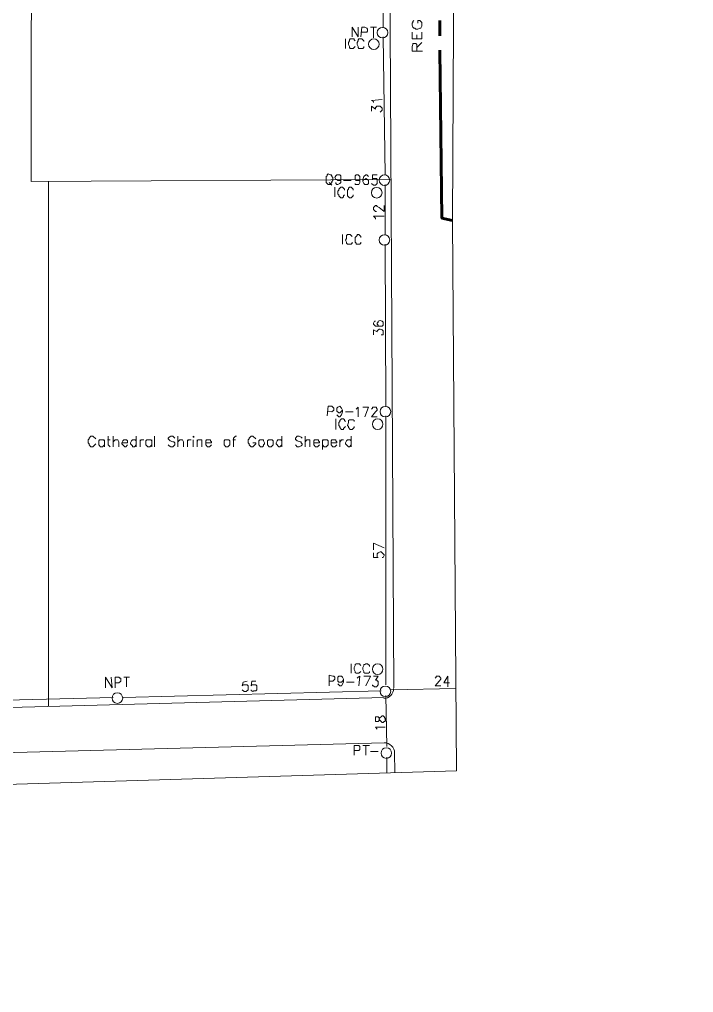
# Model space of a CAD drawing. Header units: millimetres. Extents: x 5.9 to 40.1, y 2 to 30.5.
# Drawn here: x 30.917 to 34.152, y 9.029 to 13.697 of the extents above; entities that cross this region are included whole.
import ezdxf

# ---------------------------------------------------------------- set-up
doc = ezdxf.new("R2010")
doc.units = ezdxf.units.MM
for name, color, linetype in [('PDF_0', 7, 'Continuous'), ('PDF_S31$BOUNDARY-NODE', 3, 'Continuous'), ('PDF_S31$NAME-ROAD', 7, 'Continuous'), ('PDF_S31$POLE', 7, 'Continuous'), ('PDF_S31$STRAND', 7, 'Continuous')]:
    doc.layers.add(name, color=color, linetype=linetype)
for name, color, linetype, true_color in [('PDF_S31$LOTS', 254, 'Continuous', 0xdcdcdc), ('PDF_S31$ROAD', 8, 'Continuous', 0x808080), ('PDF_S31$SDU', 157, 'Continuous', 0x396472)]:
    doc.layers.add(name, color=color, linetype=linetype, true_color=true_color)

msp = doc.modelspace()

# ---------------------------------------------------------------- linework, layer by layer
at = {"layer": 'PDF_0', "lineweight": 9}
msp.add_lwpolyline([(26.1707, 9.0517), (29.0441, 9.0285), (29.0533, 9.9725), (33.014, 10.0928), (32.9955, 12.7302), (33.0001, 13.6648), (33.0001, 14.5856), (33.0001, 15.5064), (33.2546, 16.4965), (34.1523, 16.5058), (34.1523, 17.8615), (33.7636, 17.88), (33.3333, 17.9263), (32.8706, 18.0744), (31.8619, 18.19), (31.8665, 18.2363), (31.3622, 18.2826), (31.1632, 18.2085), (30.2471, 18.2872), (30.3304, 17.7643), (28.4009, 17.4636)], dxfattribs=at)
at = {"layer": 'PDF_S31$BOUNDARY-NODE', "lineweight": 60}
for points in [[(32.9354, 13.6185), (32.9354, 13.6926)], [(32.9955, 12.7321), (32.9446, 12.744), (32.9354, 13.5491)]]:
    msp.add_lwpolyline(points, dxfattribs=at)
at = {"layer": 'PDF_S31$LOTS', "lineweight": 0}
for points in [[(30.9781, 17.5608), (30.9735, 12.9199), (32.6994, 12.9291)], [(31.0568, 10.4028), (31.0568, 12.9199)]]:
    msp.add_lwpolyline(points, dxfattribs=at)
at = {"layer": 'PDF_S31$NAME-ROAD', "lineweight": 9}
for points in [[(32.8289, 13.6787), (32.8289, 13.6926), (32.8382, 13.6926), (32.8475, 13.6833), (32.8475, 13.6648), (32.8428, 13.6556), (32.8382, 13.6556), (32.8289, 13.6509), (32.8197, 13.6509), (32.8151, 13.6556), (32.8104, 13.6556), (32.8058, 13.6602), (32.8012, 13.6694), (32.8012, 13.6787), (32.8058, 13.6833), (32.8058, 13.6879), (32.8104, 13.6926)], [(32.8475, 13.637), (32.8475, 13.6047), (32.8012, 13.6047), (32.8012, 13.637)], [(32.8243, 13.6232), (32.8243, 13.6047)], [(32.8475, 13.5861), (32.8243, 13.563)], [(32.8521, 13.5445), (32.8012, 13.5445), (32.8012, 13.5676), (32.8058, 13.5769), (32.8058, 13.5815), (32.8197, 13.5815), (32.8243, 13.5769), (32.8243, 13.5445)]]:
    msp.add_lwpolyline(points, dxfattribs=at)
at = {"layer": 'PDF_S31$POLE', "lineweight": 0}
for points in [[(31.3298, 10.4907), (31.3298, 10.5416), (31.3622, 10.4907), (31.3576, 10.5416)], [(31.3761, 10.4907), (31.3761, 10.5416), (31.3946, 10.5416), (31.3992, 10.5369), (31.4038, 10.5369), (31.4038, 10.5231), (31.3946, 10.5138), (31.3761, 10.5138)], [(31.4455, 10.5416), (31.4177, 10.5416)], [(31.4316, 10.4953), (31.4316, 10.5416)]]:
    msp.add_lwpolyline(points, dxfattribs=at)
msp.add_circle((31.3871, 10.4413), 0.0255, dxfattribs=at)
at = {"layer": 'PDF_S31$ROAD', "lineweight": 0}
for points in [[(32.8058, 17.4358), (32.7549, 16.7788), (32.7179, 16.1218), (32.6948, 15.4647), (32.6901, 14.8077), (32.7133, 10.4907)], [(32.667, 10.4444), (30.0898, 10.375)], [(32.7179, 10.1807), (32.7185, 10.0838)]]:
    msp.add_lwpolyline(points, dxfattribs=at)
msp.add_lwpolyline([(32.7174, 10.1778, 0.420179), (32.667, 10.2269), (25.6293, 10.0419)], format="xyb", dxfattribs=at)
msp.add_arc((32.6642, 10.4875), 0.0486, 271.4887, 0.3241, dxfattribs=at)
at = {"layer": 'PDF_S31$SDU', "lineweight": 0}
for points in [[(31.2835, 11.6613), (31.2696, 11.6474), (31.2604, 11.6474), (31.2511, 11.6567), (31.2511, 11.6613), (31.2465, 11.6659), (31.2465, 11.6798), (31.2511, 11.6844), (31.2511, 11.6891), (31.2604, 11.6983), (31.2696, 11.6983), (31.2835, 11.6844)], [(31.3252, 11.6567), (31.3159, 11.6474), (31.3067, 11.6474), (31.2974, 11.6567), (31.2974, 11.6752), (31.302, 11.6798), (31.3205, 11.6798), (31.3252, 11.6752)], [(31.3252, 11.6474), (31.3252, 11.6798)], [(31.3529, 11.6798), (31.3391, 11.6798)], [(31.3529, 11.6474), (31.3437, 11.6567), (31.3437, 11.6983)], [(31.3668, 11.6474), (31.3668, 11.6983)], [(31.3668, 11.6706), (31.3761, 11.6798), (31.3899, 11.6798), (31.3946, 11.6706), (31.3946, 11.6474)], [(31.4362, 11.6567), (31.427, 11.6474), (31.4223, 11.6474), (31.4085, 11.6613), (31.4085, 11.6659), (31.4131, 11.6752), (31.4177, 11.6798), (31.4316, 11.6798), (31.4362, 11.6752), (31.4362, 11.6659), (31.4085, 11.6659)], [(31.4779, 11.6567), (31.4686, 11.6474), (31.4594, 11.6474), (31.4594, 11.6521), (31.4501, 11.6613), (31.4501, 11.6659), (31.4547, 11.6752), (31.4594, 11.6798), (31.4732, 11.6798), (31.4779, 11.6752)], [(31.4779, 11.6474), (31.4779, 11.6983)], [(31.4964, 11.6474), (31.4964, 11.6798)], [(31.4964, 11.6659), (31.4964, 11.6752), (31.501, 11.6798), (31.5149, 11.6798)], [(31.5519, 11.6567), (31.5426, 11.6474), (31.5334, 11.6474), (31.5241, 11.6567), (31.5241, 11.6752), (31.5288, 11.6798), (31.5473, 11.6798), (31.5519, 11.6752)], [(31.5519, 11.6474), (31.5519, 11.6798)], [(31.5658, 11.6474), (31.5658, 11.6983)], [(31.6306, 11.6567), (31.6352, 11.6521), (31.6444, 11.6474), (31.6537, 11.6474), (31.6629, 11.6567), (31.6629, 11.6659), (31.6583, 11.6706), (31.6537, 11.6706), (31.6398, 11.6752), (31.6306, 11.6844), (31.6306, 11.6891), (31.6352, 11.6937), (31.6444, 11.6983), (31.6537, 11.6983), (31.6629, 11.6891)], [(31.6768, 11.6474), (31.6768, 11.6983)], [(31.6768, 11.6706), (31.6861, 11.6798), (31.7, 11.6798), (31.7046, 11.6706), (31.7046, 11.6474)], [(31.7231, 11.6474), (31.7231, 11.6798)], [(31.7231, 11.6659), (31.7231, 11.6752), (31.7277, 11.6798), (31.7416, 11.6798)], [(31.7509, 11.6474), (31.7509, 11.6798)], [(31.7694, 11.6474), (31.7694, 11.6798)], [(31.7694, 11.6706), (31.774, 11.6798), (31.7925, 11.6798), (31.7925, 11.6474)], [(31.8388, 11.6567), (31.8295, 11.6474), (31.8203, 11.6474), (31.811, 11.6567), (31.811, 11.6659), (31.811, 11.6752), (31.8156, 11.6798), (31.8341, 11.6798), (31.8341, 11.6752), (31.8388, 11.6706), (31.8388, 11.6659), (31.811, 11.6659)], [(31.9544, 11.6798), (31.9406, 11.6798)], [(31.9452, 11.6474), (31.9452, 11.6891), (31.9544, 11.6983), (31.9591, 11.6983)], [(32.0377, 11.6659), (32.0516, 11.6659), (32.0516, 11.6613), (32.0377, 11.6474), (32.0285, 11.6474), (32.0192, 11.6567), (32.0192, 11.6613), (32.0146, 11.6659), (32.0146, 11.6798), (32.0192, 11.6844), (32.0192, 11.6891), (32.0285, 11.6983), (32.0377, 11.6983), (32.0516, 11.6844)], [(32.1765, 11.6567), (32.1673, 11.6474), (32.1627, 11.6474), (32.1488, 11.6613), (32.1488, 11.6659), (32.1534, 11.6752), (32.158, 11.6798), (32.1719, 11.6798), (32.1765, 11.6752)], [(32.1765, 11.6474), (32.1765, 11.6983)], [(32.2413, 11.6567), (32.2506, 11.6474), (32.2598, 11.6474), (32.2691, 11.6521), (32.2737, 11.6567), (32.2737, 11.6613), (32.2691, 11.6659), (32.2691, 11.6706), (32.2645, 11.6706), (32.2506, 11.6752), (32.2459, 11.6798), (32.2413, 11.6798), (32.2413, 11.6891), (32.2506, 11.6983), (32.2598, 11.6983), (32.2691, 11.6937), (32.2737, 11.6891)], [(32.2876, 11.6474), (32.2876, 11.6983)], [(32.2876, 11.6706), (32.2968, 11.6798), (32.3107, 11.6798), (32.3107, 11.6474)], [(32.357, 11.6567), (32.3477, 11.6474), (32.3385, 11.6474), (32.3292, 11.6567), (32.3292, 11.6659), (32.3292, 11.6752), (32.3339, 11.6798), (32.3524, 11.6798), (32.3524, 11.6752), (32.357, 11.6706), (32.357, 11.6659), (32.3292, 11.6659)], [(32.3709, 11.6336), (32.3709, 11.6798)], [(32.3709, 11.6752), (32.3755, 11.6798), (32.394, 11.6798), (32.3986, 11.6752), (32.3986, 11.6567), (32.3894, 11.6474), (32.3801, 11.6474), (32.3709, 11.6567)], [(32.4403, 11.6567), (32.431, 11.6474), (32.4218, 11.6474), (32.4125, 11.6567), (32.4125, 11.6659), (32.4125, 11.6752), (32.4171, 11.6798), (32.4357, 11.6798), (32.4357, 11.6752), (32.4403, 11.6706), (32.4403, 11.6659), (32.4125, 11.6659)], [(32.4542, 11.6474), (32.4542, 11.6798)], [(32.4542, 11.6659), (32.4588, 11.6752), (32.4634, 11.6798), (32.4727, 11.6798)], [(32.5097, 11.6567), (32.5004, 11.6474), (32.4958, 11.6474), (32.4819, 11.6613), (32.4819, 11.6659), (32.4866, 11.6752), (32.4912, 11.6798), (32.5051, 11.6798), (32.5097, 11.6752)], [(32.5097, 11.6474), (32.5097, 11.6983)]]:
    msp.add_lwpolyline(points, dxfattribs=at)
for points in [[(31.7509, 11.6937), (31.7509, 11.6983), (31.7555, 11.6937)], [(31.9035, 11.6798), (31.9221, 11.6798), (31.9267, 11.6752), (31.9267, 11.6567), (31.9174, 11.6474), (31.9082, 11.6474), (31.8989, 11.6567), (31.8989, 11.6752)], [(32.0701, 11.6798), (32.0886, 11.6798), (32.0886, 11.6752), (32.0933, 11.6659), (32.0933, 11.6613), (32.0886, 11.6567), (32.0886, 11.6521), (32.084, 11.6474), (32.0747, 11.6474), (32.0655, 11.6567), (32.0655, 11.6752)], [(32.1118, 11.6798), (32.1303, 11.6798), (32.1349, 11.6752), (32.1349, 11.6567), (32.1256, 11.6474), (32.1164, 11.6474), (32.1071, 11.6567), (32.1071, 11.6752)]]:
    msp.add_lwpolyline(points, close=True, dxfattribs=at)
at = {"layer": 'PDF_S31$STRAND', "color": 254, "lineweight": 0, "true_color": 0xdcdcdc}
for points in [[(32.6624, 14.2015), (32.6624, 13.6602)], [(32.6624, 13.6139), (32.6716, 12.9522)], [(32.6716, 12.906), (32.6716, 12.6654)], [(32.6716, 12.6191), (32.6763, 11.8418)], [(32.6763, 11.7955), (32.6763, 10.5046)], [(32.6531, 10.4768), (31.4131, 10.4444)], [(33.0113, 10.4873), (32.6994, 10.4814)], [(31.3668, 10.4444), (29.8908, 10.4074)], [(32.6763, 10.4537), (32.6809, 10.2084)], [(32.6809, 10.1575), (32.6809, 10.0826)]]:
    msp.add_lwpolyline(points, dxfattribs=at)
at = {"layer": 'PDF_S31$STRAND', "lineweight": 0}
for points in [[(32.5143, 13.6139), (32.5143, 13.6602), (32.5421, 13.6139), (32.5421, 13.6602)], [(32.556, 13.6139), (32.5606, 13.6602), (32.5745, 13.6602), (32.5837, 13.6556), (32.5883, 13.6509), (32.5883, 13.6417), (32.5837, 13.637), (32.556, 13.637)], [(32.63, 13.6602), (32.6022, 13.6602)], [(32.6161, 13.6093), (32.6161, 13.6602)], [(32.4819, 13.6047), (32.4819, 13.5584)], [(32.5282, 13.5676), (32.5189, 13.5584), (32.5051, 13.5584), (32.5004, 13.563), (32.5004, 13.5676), (32.4958, 13.5769), (32.4958, 13.5861), (32.5004, 13.5954), (32.5004, 13.6), (32.5051, 13.6047), (32.5236, 13.6047), (32.5236, 13.6), (32.5282, 13.5954)], [(32.5698, 13.5676), (32.5698, 13.563), (32.5652, 13.5584), (32.5467, 13.5584), (32.5421, 13.563), (32.5421, 13.5676), (32.5374, 13.5769), (32.5374, 13.5861), (32.5421, 13.5954), (32.5421, 13.6), (32.5467, 13.6047), (32.5606, 13.6047), (32.5698, 13.5954), (32.5698, 13.5908)], [(32.6161, 13.2993), (32.6161, 13.3039), (32.6069, 13.3085), (32.6577, 13.3132)], [(32.6069, 13.2576), (32.6069, 13.2808), (32.6254, 13.2669), (32.6254, 13.2761), (32.63, 13.2761), (32.63, 13.2808), (32.6485, 13.2808), (32.6577, 13.2715), (32.6577, 13.2623), (32.6485, 13.253)], [(32.4588, 12.9291), (32.4588, 12.9476), (32.4542, 12.9522), (32.4403, 12.9522), (32.4357, 12.9476), (32.431, 12.9384), (32.4357, 12.9291), (32.4403, 12.9291), (32.4449, 12.9245), (32.4542, 12.9245), (32.4588, 12.9291), (32.4588, 12.9152), (32.4542, 12.9106), (32.4449, 12.906), (32.4403, 12.906), (32.4357, 12.9106), (32.4357, 12.9152)], [(32.5513, 12.9291), (32.5513, 12.943), (32.5421, 12.9522), (32.5328, 12.9522), (32.5282, 12.9476), (32.5282, 12.9291), (32.5328, 12.9245), (32.5467, 12.9245), (32.5513, 12.9291), (32.5513, 12.9152), (32.5467, 12.906), (32.5282, 12.906), (32.5282, 12.9106)], [(32.5652, 12.9199), (32.5652, 12.9291), (32.5698, 12.943), (32.5791, 12.9522), (32.5837, 12.9522), (32.593, 12.943)], [(32.6069, 12.9106), (32.6161, 12.9014), (32.6254, 12.9014), (32.6346, 12.9106), (32.6346, 12.9291), (32.63, 12.9337), (32.6115, 12.9337), (32.6115, 12.9291), (32.6115, 12.9522), (32.6346, 12.9522)], [(32.4171, 12.9014), (32.4033, 12.9152)], [(32.431, 12.8921), (32.431, 12.8458)], [(32.4773, 12.8551), (32.4727, 12.8505), (32.4727, 12.8458), (32.468, 12.8412), (32.4588, 12.8412), (32.4495, 12.8505), (32.4495, 12.8551), (32.4449, 12.8597), (32.4449, 12.8736), (32.4495, 12.8782), (32.4495, 12.8828), (32.4588, 12.8921), (32.468, 12.8921), (32.4773, 12.8828), (32.4773, 12.8782)], [(32.5097, 12.9245), (32.4727, 12.9245)], [(32.5189, 12.8551), (32.5189, 12.8505), (32.5097, 12.8412), (32.5004, 12.8412), (32.4912, 12.8505), (32.4912, 12.8782), (32.4958, 12.8828), (32.4958, 12.8875), (32.5004, 12.8921), (32.5097, 12.8921), (32.5189, 12.8828), (32.5189, 12.8782)], [(32.63, 12.7764), (32.6254, 12.7764), (32.6161, 12.7857), (32.6161, 12.7949), (32.6254, 12.8042), (32.63, 12.8042), (32.6346, 12.7996), (32.6439, 12.7949), (32.667, 12.7764), (32.667, 12.8042)], [(32.6254, 12.7394), (32.6254, 12.744), (32.6161, 12.7533), (32.667, 12.7533)], [(32.468, 12.6654), (32.468, 12.6191)], [(32.5143, 12.6284), (32.5143, 12.6237), (32.5097, 12.6191), (32.4912, 12.6191), (32.4866, 12.6237), (32.4866, 12.6284), (32.4819, 12.6376), (32.4866, 12.6469), (32.4866, 12.6607), (32.4912, 12.6654), (32.5051, 12.6654), (32.5143, 12.6561)], [(32.556, 12.6284), (32.556, 12.6237), (32.5513, 12.6191), (32.5328, 12.6191), (32.5328, 12.6237), (32.5282, 12.6284), (32.5282, 12.6515), (32.5374, 12.6607), (32.5374, 12.6654), (32.5467, 12.6654), (32.556, 12.6561), (32.556, 12.6515)], [(32.6485, 12.2258), (32.6392, 12.2258), (32.6485, 12.2258), (32.6577, 12.2258), (32.6624, 12.2304), (32.6624, 12.2443), (32.6577, 12.2489), (32.6485, 12.2536), (32.6392, 12.2489), (32.6392, 12.2443), (32.6346, 12.2397), (32.6346, 12.2351), (32.6392, 12.2304), (32.6392, 12.2258), (32.6254, 12.2258), (32.6161, 12.2351), (32.6161, 12.2397), (32.6207, 12.2489), (32.6254, 12.2489)], [(32.6161, 12.1842), (32.6161, 12.2073), (32.6346, 12.198), (32.6346, 12.2027), (32.6439, 12.2119), (32.6485, 12.2119), (32.6577, 12.2073), (32.6624, 12.2027), (32.6624, 12.1842), (32.6531, 12.1842)], [(32.394, 11.7955), (32.3986, 11.8418), (32.4171, 11.8418), (32.4264, 11.8325), (32.4264, 11.8233), (32.4171, 11.814), (32.3986, 11.8186)], [(32.468, 11.8233), (32.4542, 11.8094), (32.4495, 11.8094), (32.4403, 11.8186), (32.4403, 11.8325), (32.4449, 11.8371), (32.4542, 11.8418), (32.4634, 11.8325), (32.468, 11.8233), (32.468, 11.814), (32.4634, 11.8001), (32.4542, 11.7909), (32.4495, 11.7909), (32.4403, 11.8001)], [(32.5189, 11.814), (32.4819, 11.814)], [(32.5328, 11.8279), (32.5421, 11.8371), (32.5421, 11.7909)], [(32.5652, 11.8371), (32.593, 11.8371), (32.5745, 11.7909)], [(32.6346, 11.7909), (32.6069, 11.7909), (32.6254, 11.814), (32.6346, 11.8233), (32.6346, 11.8279), (32.63, 11.8325), (32.63, 11.8371), (32.6115, 11.8371), (32.6115, 11.8325), (32.6069, 11.8279)], [(32.4357, 11.7816), (32.4357, 11.7307)], [(32.4819, 11.7446), (32.4727, 11.7353), (32.4727, 11.7307), (32.4634, 11.7307), (32.4542, 11.74), (32.4542, 11.7446), (32.4495, 11.7492), (32.4495, 11.7631), (32.4542, 11.7677), (32.4542, 11.7724), (32.4634, 11.7816), (32.4727, 11.7816), (32.4773, 11.777), (32.4773, 11.7724), (32.4819, 11.7677)], [(32.5236, 11.7446), (32.5236, 11.74), (32.5143, 11.7307), (32.5051, 11.7307), (32.4958, 11.74), (32.4958, 11.7446), (32.4912, 11.7492), (32.4958, 11.7631), (32.4958, 11.7724), (32.5004, 11.777), (32.5189, 11.777), (32.5236, 11.7724), (32.5236, 11.7677)], [(32.6161, 11.1523), (32.6161, 11.1847), (32.667, 11.1616)], [(32.6577, 11.1153), (32.6624, 11.1153), (32.667, 11.1246), (32.667, 11.1292), (32.6531, 11.1431), (32.6485, 11.1431), (32.6392, 11.1385), (32.6346, 11.1338), (32.6346, 11.1153), (32.6392, 11.1153), (32.6161, 11.1153), (32.6161, 11.1385)], [(32.5097, 10.6064), (32.5097, 10.5601)], [(32.556, 10.5693), (32.5467, 10.5601), (32.5328, 10.5601), (32.5282, 10.5647), (32.5282, 10.5693), (32.5236, 10.5786), (32.5236, 10.5878), (32.5282, 10.5971), (32.5282, 10.6017), (32.5328, 10.6064), (32.5513, 10.6064), (32.5513, 10.6017), (32.556, 10.5971)], [(32.5976, 10.5693), (32.5976, 10.5647), (32.593, 10.5601), (32.5745, 10.5601), (32.5698, 10.5647), (32.5698, 10.5693), (32.5652, 10.5786), (32.5652, 10.5878), (32.5698, 10.5971), (32.5698, 10.6017), (32.5745, 10.6017), (32.5791, 10.6064), (32.5883, 10.6064), (32.5976, 10.5971), (32.5976, 10.5925)], [(31.9868, 10.4814), (31.9961, 10.4722), (32.0053, 10.4722), (32.0146, 10.4814), (32.0146, 10.4999), (32.01, 10.5046), (31.9915, 10.5046), (31.9868, 10.4999), (31.9915, 10.5184), (32.01, 10.5231)], [(32.0285, 10.4814), (32.0285, 10.4768), (32.0331, 10.4768), (32.0377, 10.4722), (32.0424, 10.4768), (32.0516, 10.4768), (32.0562, 10.4814), (32.0562, 10.4999), (32.0516, 10.5046), (32.0331, 10.5046), (32.0285, 10.4999), (32.0331, 10.5231), (32.0516, 10.5231)], [(32.4033, 10.4999), (32.4033, 10.5508), (32.4218, 10.5462), (32.4264, 10.5462), (32.431, 10.5416), (32.431, 10.5323), (32.4218, 10.5231), (32.4033, 10.5231)], [(32.4727, 10.5323), (32.4727, 10.5184), (32.4634, 10.4999), (32.4542, 10.4999), (32.4449, 10.5092)], [(32.5236, 10.5184), (32.4866, 10.5184)], [(32.5374, 10.5369), (32.5421, 10.5416), (32.5513, 10.5462), (32.5467, 10.4999)], [(32.5698, 10.5462), (32.6022, 10.5462), (32.5791, 10.4999)], [(32.6161, 10.5462), (32.6392, 10.5462), (32.6254, 10.5277), (32.6346, 10.5277), (32.6346, 10.5231), (32.6392, 10.5231), (32.6392, 10.5046), (32.63, 10.4953), (32.6207, 10.4953), (32.6161, 10.4999), (32.6115, 10.4999), (32.6115, 10.5046)], [(32.94, 10.4999), (32.9122, 10.4999), (32.9307, 10.5231), (32.94, 10.5323), (32.94, 10.5369), (32.9307, 10.5462), (32.9169, 10.5462), (32.9169, 10.5416), (32.9122, 10.5369)], [(32.9816, 10.5138), (32.9539, 10.5138), (32.9724, 10.5462), (32.9724, 10.4953)], [(32.6346, 10.2917), (32.6254, 10.301), (32.6716, 10.301)], [(32.5236, 10.1668), (32.5236, 10.2131), (32.5467, 10.2131), (32.5513, 10.2084), (32.5513, 10.1945), (32.5467, 10.1899), (32.5236, 10.1899)], [(32.5976, 10.2131), (32.5652, 10.2131)], [(32.5791, 10.1668), (32.5791, 10.2131)], [(32.6392, 10.1853), (32.6022, 10.1853)]]:
    msp.add_lwpolyline(points, dxfattribs=at)
for points in [[(32.3986, 12.9569), (32.4079, 12.9522), (32.4125, 12.9522), (32.4171, 12.9476), (32.4171, 12.943), (32.4218, 12.9384), (32.4218, 12.9245), (32.4171, 12.9199), (32.4171, 12.9152), (32.4079, 12.906), (32.3986, 12.906), (32.3894, 12.9152), (32.3894, 12.943), (32.394, 12.9476), (32.394, 12.9522)], [(32.5698, 12.9291), (32.5745, 12.9291), (32.5791, 12.9337), (32.5883, 12.9291), (32.593, 12.9245), (32.593, 12.9106), (32.5883, 12.906), (32.5745, 12.906), (32.5698, 12.9106), (32.5652, 12.9199)], [(32.468, 10.5231), (32.4634, 10.5184), (32.4495, 10.5184), (32.4449, 10.5231), (32.4449, 10.5416), (32.4495, 10.5462), (32.4634, 10.5462), (32.468, 10.5416), (32.4727, 10.5323)], [(32.6254, 10.3287), (32.6254, 10.3519), (32.6392, 10.3519), (32.6439, 10.3472), (32.6439, 10.338), (32.6577, 10.3241), (32.6624, 10.3241), (32.667, 10.3287), (32.6716, 10.3287), (32.6716, 10.3426), (32.667, 10.3519), (32.6624, 10.3565), (32.6577, 10.3565), (32.6439, 10.3426), (32.6439, 10.3334), (32.6392, 10.3287)]]:
    msp.add_lwpolyline(points, close=True, dxfattribs=at)
for centre in [(32.6595, 13.634), (32.6179, 13.5785), (32.6688, 12.9261), (32.6318, 12.8659), (32.6688, 12.6392), (32.6734, 11.8156), (32.6364, 11.7554), (32.6364, 10.5801), (32.6734, 10.4737), (32.6781, 10.1775)]:
    msp.add_circle(centre, 0.0254, dxfattribs=at)

doc.saveas('drawing.dxf')
